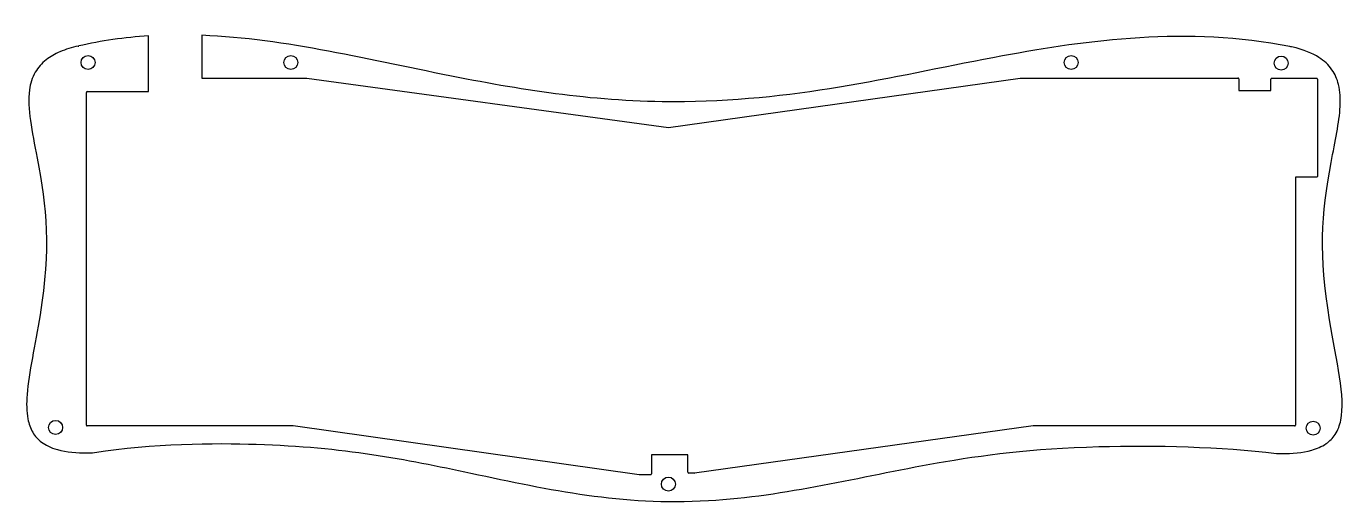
# Model space of a CAD drawing. Header units: millimetres. Extents: x 121 to 418, y 0 to 108.
import ezdxf

# ---------------------------------------------------------------- set-up
doc = ezdxf.new("R2010")
doc.units = ezdxf.units.MM
doc.layers.get('0').update_dxf_attribs({"linetype": 'CONTINUOUS'})

msp = doc.modelspace()

# ---------------------------------------------------------------- linework, layer by layer
for p, q in [((148.47, 93.3), (148.47, 105.83)), ((160.47, 105.95), (160.47, 96.34)), ((160.47, 96.34), (184.1, 96.34)), ((184.13, 96.34), (265.54, 85.22)), ((265.54, 85.22), (344.74, 96.33)), ((344.77, 96.34), (393.8, 96.33)), ((394, 96.13), (394, 93.51)), ((401.2, 93.51), (401.2, 96.1)), ((401.4, 96.3), (411.55, 96.3)), ((411.75, 96.1), (411.75, 74.2)), ((134.45, 18.2), (134.45, 93.1)), ((134.65, 93.3), (148.47, 93.3)), ((394, 93.51), (401.2, 93.51)), ((411.55, 74), (406.75, 74)), ((406.75, 74), (406.75, 18.2)), ((181.02, 18), (134.65, 18)), ((258.96, 7), (181.02, 18)), ((347.67, 18), (271.4, 7.37)), ((406.55, 18), (347.67, 18)), ((269.95, 11.48), (261.75, 11.48)), ((261.75, 11.48), (261.75, 7.2)), ((269.95, 7.57), (269.95, 11.48)), ((261.55, 7), (258.99, 7)), ((271.38, 7.37), (270.15, 7.37))]:
    msp.add_line(p, q)
for centre, radius in [((134.83, 99.84), 1.58), ((180.52, 99.82), 1.57), ((356.25, 99.82), 1.57), ((403.54, 99.7), 1.57), ((127.53, 17.67), 1.58), ((410.76, 17.51), 1.57), ((265.54, 4.91), 1.57)]:
    msp.add_circle(centre, radius)
for centre, radius, start, end in [((129.65, 116.73), 13.54, 282.5097, 283.1797), ((402.89, 90.16), 13.53, 77.1266, 78.8313), ((184.1, 96.14), 0.2, 82.2272, 90), ((344.77, 96.14), 0.2, 89.9978, 97.9843), ((393.8, 96.13), 0.2, 0, 89.9978), ((401.4, 96.1), 0.2, 90, 179.9978), ((411.55, 96.1), 0.2, 0, 90), ((134.65, 93.1), 0.2, 90, 180), ((411.55, 74.2), 0.2, -90, 0), ((134.65, 18.2), 0.2, 180, 270), ((406.55, 18.2), 0.2, -90, 0), ((134.78, 21.38), 9.47, 268.5513, 279.2106), ((403.61, 21.23), 9.47, 263.17, 270.9828), ((258.99, 7.2), 0.2, 261.9683, 270), ((261.55, 7.2), 0.2, -90, 0), ((270.15, 7.57), 0.2, 180, 270), ((271.38, 7.57), 0.2, 270, 277.9356)]:
    msp.add_arc(centre, radius, start, end)
for points, knots in [([(405.51, 103.43), (382.55, 107.96), (359.85, 104.85), (317.78, 97.05), (295.62, 91.29), (251.05, 90.79), (235.03, 93.18), (198.25, 100.37), (179.4, 105.19), (160.47, 105.95)], [-22.636086, -22.636086, -22.636086, -22.636086, -17.043719, -17.043719, -10.295633, -10.295633, -5.683039, -5.683039, 0, 0, 0, 0]), ([(148.47, 105.83), (145.78, 105.66), (143.1, 105.39), (137.85, 104.63), (135.28, 104.15), (132.73, 103.55)], [-1.592748, -1.592748, -1.592748, -1.592748, -0.784317, -0.784317, 0, 0, 0, 0]), ([(132.58, 103.52), (131.2, 103.22), (129.8, 102.81), (127.4, 101.77), (126.33, 101.18), (124.4, 99.65), (123.58, 98.74), (122.24, 96.41), (121.84, 95.06), (121.08, 89.53), (122.2, 84.46), (125.5, 67.08), (126.46, 58.05), (122.91, 36.11), (121.48, 30.02), (120.95, 23.08), (120.96, 21.22), (121.49, 18.52), (121.82, 17.5), (122.88, 15.71), (123.54, 14.98), (125.26, 13.69), (126.42, 13.11), (130.02, 12.1), (132.38, 11.91), (134.54, 11.91)], [-12.764905, -12.764905, -12.764905, -12.764905, -12.070232, -12.070232, -11.479019, -11.479019, -10.86335, -10.86335, -10.164392, -10.164392, -8.132024, -8.132024, -4.402639, -4.402639, -2.684289, -2.684289, -1.983873, -1.983873, -1.539229, -1.539229, -1.11833, -1.11833, -0.647671, -0.647671, 0, 0, 0, 0]), ([(403.77, 11.76), (405.95, 11.76), (408.34, 11.95), (411.57, 12.88), (412.69, 13.35), (414.47, 14.57), (415.16, 15.25), (416.35, 17.05), (416.75, 18.15), (418.06, 24.58), (416.02, 32.45), (412.01, 56.53), (412.59, 65.47), (415.71, 82.14), (416.64, 86.32), (416.92, 91.69), (416.84, 93.35), (416.16, 96.08), (415.69, 97.19), (414.21, 99.33), (413.21, 100.23), (410.62, 101.89), (408.68, 102.73), (405.9, 103.35)], [-13.652395, -13.652395, -13.652395, -13.652395, -12.615768, -12.615768, -12.057239, -12.057239, -11.592641, -11.592641, -11.038313, -11.038313, -8.489784, -8.489784, -4.54647, -4.54647, -2.939303, -2.939303, -2.150051, -2.150051, -1.536194, -1.536194, -0.853016, -0.853016, 0, 0, 0, 0]), ([(136.29, 12.03), (149.24, 14.13), (163.48, 14.17), (192.49, 13.27), (206.21, 10.52), (239.21, 3.55), (254.78, 0.06), (292.18, 2.22), (308.26, 6.54), (336.24, 11.46), (347.23, 12.92), (375.18, 13.7), (390.02, 13.32), (402.48, 11.83)], [-35.689297, -35.689297, -35.689297, -35.689297, -32.297636, -32.297636, -25.050033, -25.050033, -16.192483, -16.192483, -8.286356, -8.286356, -3.764229, -3.764229, 0, 0, 0, 0])]:
    msp.add_open_spline(points, degree=3, knots=knots)

doc.saveas('drawing.dxf')
